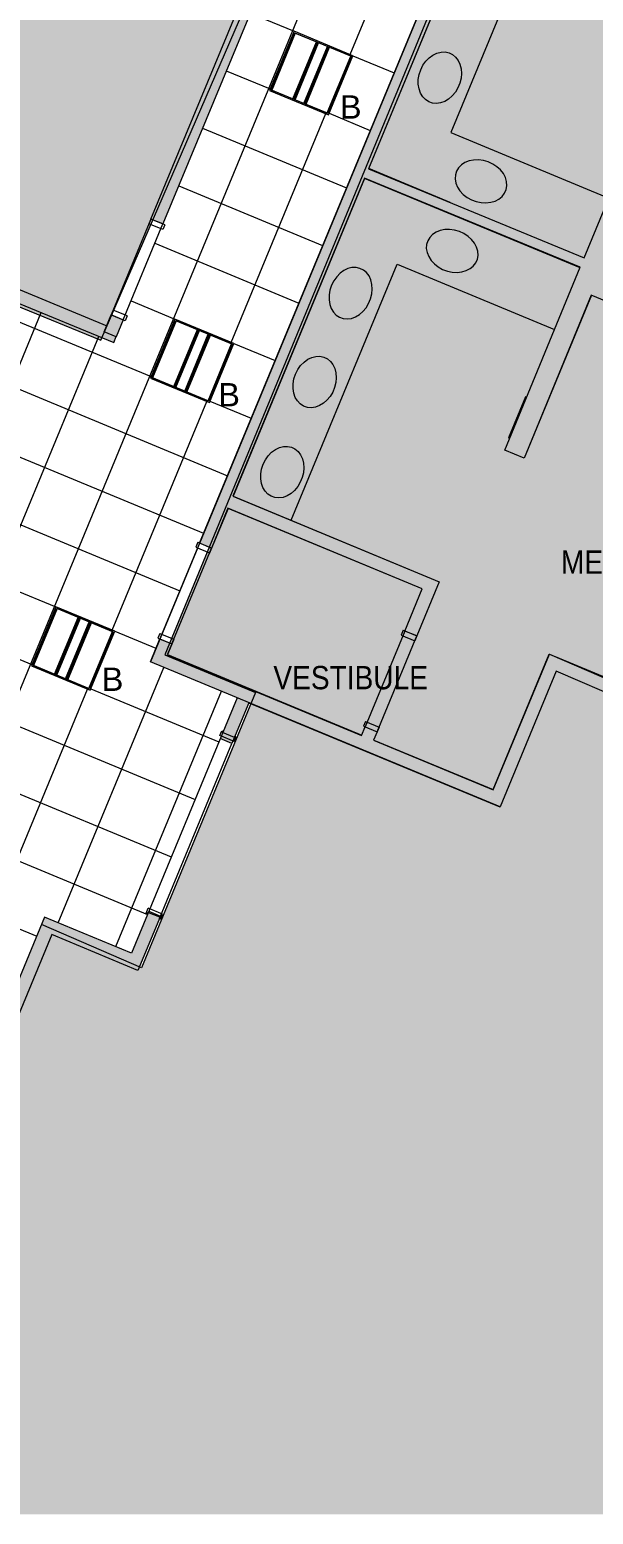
# Model space of a CAD drawing. Header units: inches. Extents: x 488 to 2071, y 800 to 2512.
# Drawn here: x 912 to 1129, y 800 to 1372 of the extents above; entities that cross this region are included whole.
import ezdxf

# ---------------------------------------------------------------- set-up
doc = ezdxf.new("R2010")
doc.units = ezdxf.units.IN
doc.header["$MEASUREMENT"] = 0
for name, color, linetype, lineweight in [('A-CLNG', 13, 'Continuous', 13), ('A-CLNG-PATT', 13, 'Continuous', 13), ('A-DETL-GENF', 92, 'Continuous', 9), ('A-DETL-THIN', 151, 'Continuous', 9), ('A-DOOR', 31, 'Continuous', 13), ('A-DOOR-FRAM', 31, 'Continuous', 20), ('A-Flor-Shel-Text', 8, 'Continuous', 9), ('A-Flor-Shel-Tptn', 8, 'Continuous', 9), ('A-WALL', 113, 'Continuous', 9), ('A-WALL-PATT', 111, 'Continuous', 13), ('A-Wall-Shel', 8, 'Continuous', 9), ('A-Wall-Shel-Fill', 8, 'Continuous', 9), ('AI-Wall-Corr', 8, 'Continuous', 9), ('AI-Wall-Demz-E', 8, 'Continuous', 9), ('AI-Wall-Fill-E-2', 8, 'Continuous', 9), ('E-LITE-EQPM', 33, 'Continuous', 9), ('E-LITE-EQPM-IDEN', 33, 'Continuous', 9), ('I-WALL', 2, 'Continuous', 9), ('P-Fixt-Shel', 8, 'Continuous', 9)]:
    doc.layers.add(name, color=color, linetype=linetype, lineweight=lineweight)
doc.styles.add('Arial', font='arial.ttf', dxfattribs={"height": 9})
doc.styles.add('Stylus BT', font='stylu.ttf', dxfattribs={"width": 0.9, "height": 9})

# ---------------------------------------------------------------- blocks, each defined once
blk = doc.blocks.new('Revit Link EDITED_dwg_SINK1-5488117-Level 1 REFLECTED CEILING PLAN')
at = {"layer": 'A-Flor-Shel-Tptn', "color": 7, "flags": 128}
blk.add_lwpolyline([(0, 20.04), (-1.93, 19.9), (-3.8, 19.47), (-5.53, 18.77), (-7.05, 17.84), (-8.33, 16.69), (-9.3, 15.38), (-9.93, 13.94), (-10.21, 12.44), (-10.12, 10.93), (-9.66, 9.45), (-8.85, 8.07), (-7.72, 6.84), (-6.32, 5.79), (-4.68, 4.97), (-2.88, 4.41), (-0.97, 4.12), (0.97, 4.12), (2.88, 4.41), (4.69, 4.97), (6.32, 5.79), (7.73, 6.84), (8.86, 8.07), (9.67, 9.45), (10.12, 10.93), (10.22, 12.44), (9.94, 13.94), (9.3, 15.38), (8.33, 16.69), (7.06, 17.84), (5.53, 18.77), (3.8, 19.47), (1.94, 19.9)], close=True, dxfattribs=at)
blk = doc.blocks.new('Revit Link EDITED_dwg_SINK1-5488118-Level 1 REFLECTED CEILING PLAN')
at = {"layer": 'A-Flor-Shel-Tptn', "color": 7, "flags": 128}
blk.add_lwpolyline([(0, 20.04), (-1.93, 19.9), (-3.8, 19.47), (-5.53, 18.77), (-7.05, 17.84), (-8.33, 16.69), (-9.3, 15.38), (-9.93, 13.94), (-10.21, 12.44), (-10.12, 10.93), (-9.66, 9.45), (-8.85, 8.07), (-7.72, 6.84), (-6.32, 5.79), (-4.68, 4.97), (-2.88, 4.41), (-0.97, 4.12), (0.97, 4.12), (2.88, 4.41), (4.69, 4.97), (6.32, 5.79), (7.73, 6.84), (8.86, 8.07), (9.67, 9.45), (10.12, 10.93), (10.22, 12.44), (9.94, 13.94), (9.3, 15.38), (8.33, 16.69), (7.06, 17.84), (5.53, 18.77), (3.8, 19.47), (1.94, 19.9)], close=True, dxfattribs=at)
blk = doc.blocks.new('Revit Link EDITED_dwg-5488103-Level 1 REFLECTED CEILING PLAN')
at = {"layer": 'A-Wall-Shel-Fill'}
h = blk.add_hatch(color=7, dxfattribs=at)
h.paths.add_polyline_path([(1093.09, 1072.46), (1093.09, 1072.55), (991.71, 1114.5), (991.72, 1114.45), (1092.96, 1072.51)], flags=0)
h.paths.add_polyline_path([(1090.47, 1079.05), (1112.12, 1131.32), (1112.07, 1131.34), (1090.45, 1079.14), (1044.4, 1098.22), (1044.4, 1098.13), (1090.45, 1079.06)], flags=0)
h.paths.add_polyline_path([(1229.59, 1080.58), (1230.33, 1082.36), (1114.81, 1130.2), (1225.47, 1082.36)], flags=0)
h.paths.add_polyline_path([(1039.75, 1100.05), (1039.75, 1100.14), (964.91, 1131.14), (967.2, 1136.69), (967.14, 1136.71), (964.82, 1131.09), (1039.57, 1100.13)], flags=0)
h.paths.add_polyline_path([(984.91, 1117.36), (958.29, 1128.39), (958.3, 1128.38), (984.79, 1117.41)], flags=0)
h.paths.add_polyline_path([(1060.48, 1137.02), (1069.67, 1159.24), (990.18, 1192.17), (1040.89, 1314.58), (1123.94, 1280.18), (1124.02, 1280.36), (1040.85, 1314.66), (990.12, 1192.17), (1069.67, 1159.22), (1060.48, 1137.02)], flags=0)
h.paths.add_polyline_path([(1063.13, 1156.49), (1063.13, 1156.51), (988.19, 1187.52), (980.92, 1169.97), (980.98, 1169.95), (988.25, 1187.5), (1063.1, 1156.5)], flags=0)
h.paths.add_polyline_path([(1102.36, 1206.86), (1102.36, 1206.86), (1102.35, 1206.86)], flags=0)
h.paths.add_polyline_path([(1102.37, 1206.87), (1128.37, 1269.63), (1128.27, 1269.67), (1102.89, 1208.14)], flags=0)
h.paths.add_polyline_path([(1129.99, 1273.29), (1134.66, 1284.58), (1134.45, 1284.66), (1129.79, 1273.37)], flags=0)
h.paths.add_polyline_path([(1136.1, 1288.31), (1162.11, 1351.08), (1161.87, 1351.18), (1135.97, 1288.36)], flags=0)
h.paths.add_polyline_path([(1073.93, 1305.34), (1042.46, 1318.38), (1093.17, 1440.79), (1173.81, 1407.43), (1173.78, 1407.43), (1093.12, 1440.84), (1042.38, 1318.35), (1069.35, 1307.23)], flags=0)
h.paths.add_polyline_path([(1171.08, 1413.96), (1171.06, 1414), (1095.1, 1445.46), (1101.98, 1462.1), (1101.93, 1462.11), (1095.03, 1445.46), (1171.06, 1413.97)], flags=0)
blk.add_hatch(color=7, dxfattribs=at).paths.add_polyline_path([(989.53, 1096.46), (996.21, 1112.59), (991.69, 1114.46), (985.2, 1098.79), (989.72, 1096.92), (989.53, 1096.46)], flags=0)
at = {"layer": 'AI-Wall-Fill-E-2'}
h = blk.add_hatch(color=7, dxfattribs=at)
h.paths.add_polyline_path([(888.45, 1226.24), (905.49, 1267.35), (944.17, 1251.37), (945.12, 1253.65), (940.53, 1255.55), (941.49, 1257.86), (902.78, 1273.89), (883.83, 1228.16), (886.41, 1227.09)], flags=0)
h.paths.add_polyline_path([(1002.7, 1392.65), (1002.69, 1392.7), (1002.69, 1392.65)], flags=0)
h.paths.add_polyline_path([(805.56, 1487.46), (838.83, 1565.84), (838.77, 1565.99), (835.13, 1557.37)], flags=0)
h.paths.add_polyline_path([(834.85, 1588.51), (835.02, 1588.58), (785.99, 1706.88), (785.85, 1706.82), (834.83, 1588.58)], flags=0)
h.paths.add_polyline_path([(784.42, 1710.28), (784.58, 1710.35), (736.87, 1825.51), (736.71, 1825.45), (784.36, 1710.42)], flags=0)
h.paths.add_polyline_path([(735.28, 1828.91), (735.44, 1828.98), (679.69, 1963.56), (679.55, 1963.46), (713.29, 1881.99)], flags=0)
h.paths.add_polyline_path([(630.52, 1928.39), (675.5, 1960.17), (675.36, 1960.5), (635, 1932.01), (632.5, 1933.05), (630.73, 1928.77), (500.42, 1982.75), (500.25, 1982.34), (629.94, 1928.62)], flags=0)
h.paths.add_polyline_path([(662.79, 1957.29), (678.88, 1964.24), (679.3, 1963.65), (679.57, 1963.84), (677.88, 1967.94), (666.53, 1959.93)], flags=0)
h = blk.add_hatch(color=7, dxfattribs=at)
h.paths.add_polyline_path([(831.49, 809.04), (920.23, 1023.28), (953.51, 1009.5), (962.16, 1030.4), (956.87, 1030.4), (950.97, 1016.14), (917.47, 1030), (828.66, 815.62), (824.97, 817.15), (823.06, 812.53), (828.67, 810.2)], flags=0)
h.paths.add_polyline_path([(789.8, 826.31), (791.71, 830.92), (773.23, 838.58), (771.32, 833.96), (784.76, 828.39)], flags=0)
h.paths.add_polyline_path([(956.87, 1030.4), (962.16, 1030.4), (957.65, 1032.27), (957.54, 1032.02)], flags=0)
at = {"layer": 'A-Wall-Shel', "color": 7}
blk.add_line((1114.4, 1130.38), (1230.33, 1082.36), dxfattribs=at)
at = {"layer": 'A-Wall-Shel', "color": 7, "flags": 128}
for points in [[(1073.93, 1305.34), (1042.46, 1318.38), (1093.17, 1440.79), (1173.8, 1407.39), (1182.62, 1428.69)], [(1123.94, 1280.18), (1040.89, 1314.58), (990.18, 1192.17), (1069.68, 1159.24)], [(1128.37, 1269.63), (1102.36, 1206.86), (1098.67, 1208.39)], [(1063.13, 1156.49), (988.25, 1187.5), (980.98, 1169.95), (980.92, 1169.97)], [(967.14, 1136.71), (967.2, 1136.69), (964.91, 1131.14), (1039.78, 1100.13)], [(1044.4, 1098.22), (1090.45, 1079.14), (1112.07, 1131.34), (1112.12, 1131.32)], [(996.21, 1112.59), (1093.09, 1072.46), (1093.12, 1072.54)]]:
    blk.add_lwpolyline(points, dxfattribs=at)
at = {"layer": 'AI-Wall-Corr', "color": 7}
blk.add_line((996.21, 1112.59), (989.72, 1096.92), dxfattribs=at)
at = {"layer": 'AI-Wall-Corr', "color": 7, "flags": 128}
blk.add_lwpolyline([(962.16, 1030.4), (953.51, 1009.5), (920.23, 1023.28), (831.49, 809.04), (823.06, 812.53)], dxfattribs=at)
at = {"layer": 'AI-Wall-Demz-E', "color": 7, "flags": 128}
blk.add_lwpolyline([(884.36, 1227.94), (883.83, 1228.16), (902.78, 1273.89), (941.48, 1257.86), (943.65, 1263.09)], dxfattribs=at)
at = {"layer": 'P-Fixt-Shel', "color": 7}
blk.add_line((1103.36, 1230.26), (1102.93, 1230.43), dxfattribs=at)
at = {"layer": 'P-Fixt-Shel', "color": 7, "flags": 128}
for points in [[(1115.25, 1431.64), (1074.08, 1332.25), (1135.01, 1307.01)], [(1012.52, 1182.92), (1053.38, 1281.57), (1114.14, 1256.4)], [(1102.93, 1230.43), (1096.43, 1214.73), (1096.88, 1214.54)]]:
    blk.add_lwpolyline(points, dxfattribs=at)
at = {"extrusion": (0, 0, -1), "zscale": -1, "rotation": 292.3950000000253}
for p in [(-1081.05, 1348.85), (-1032.77, 1231.61), (-1020.28, 1196.86)]:
    blk.add_blockref('Revit Link EDITED_dwg_SINK1-5488117-Level 1 REFLECTED CEILING PLAN', p, dxfattribs=at)
for p, rotation in [((1081.56, 1302.19), 339.6286773096162), ((1070.45, 1275.37), 339.6286773096162), ((1046.63, 1265.75), 67.3949650739267)]:
    blk.add_blockref('Revit Link EDITED_dwg_SINK1-5488118-Level 1 REFLECTED CEILING PLAN', p, dxfattribs=dict(rotation=rotation))
at = {"layer": 'A-Flor-Shel-Text', "char_height": 9, "attachment_point": 2, "line_spacing_factor": 1.091849, "style": 'Stylus BT'}
for s, insert, width in [('MEN', (1128.61, 1171.28), 28.7252), ('VESTIBULE', (1035.51, 1126.79), 69.9558)]:
    blk.add_mtext(s, dxfattribs=dict(at, insert=insert, width=width))
blk = doc.blocks.new('Single Flush - OTJ_SOLIDFLUSH_ALUM-5309654-Level 1 REFLECTED CEILING PLAN')
at = {"layer": 'A-DOOR-FRAM', "color": 55}
for p, q in [((-20, -3.25), (-20, 2.5)), ((-20, 2.5), (-18, 2.5)), ((-18, -3.25), (-18, 2.5)), ((18.000004, -3.25), (18.000004, 2.5)), ((18.000004, 2.5), (20.000004, 2.5)), ((20.000004, -3.25), (20.000004, 2.5)), ((-20, -3.25), (-18, -3.25)), ((18.000004, -3.25), (20.000004, -3.25))]:
    blk.add_line(p, q, dxfattribs=at)
blk = doc.blocks.new('Single Flush - OTJ_SOLIDFLUSH_ALUM-5309679-Level 1 REFLECTED CEILING PLAN')
at = {"layer": 'A-DOOR-FRAM', "color": 55}
for p, q in [((-20, 3.25), (-20, -2.5)), ((-20, 3.25), (-18, 3.25)), ((-18, 3.25), (-18, -2.5)), ((18.000004, 3.25), (18.000004, -2.5)), ((18.000004, 3.25), (20.000004, 3.25)), ((20.000004, 3.25), (20.000004, -2.5)), ((-20, -2.5), (-18, -2.5)), ((18.000004, -2.5), (20.000004, -2.5))]:
    blk.add_line(p, q, dxfattribs=at)
blk = doc.blocks.new('Double Flush - Int-F-WDMF-72_ x 84_-5461230-Level 1 REFLECTED CEILING PLAN')
at = {"layer": 'A-DOOR-FRAM', "color": 55}
for p, q in [((-38, 3), (-36, 3)), ((-38, 3), (-38, 2.5)), ((-38, 2.5), (-37.5, 2.5)), ((-37.5, -2.5), (-37.5, 2.5)), ((-36, -3), (-36, 3)), ((36.000004, -3), (36.000004, 3)), ((36.000004, 3), (38.000004, 3)), ((37.500004, 2.5), (38.000004, 2.5)), ((37.500004, -2.5), (37.500004, 2.5)), ((38.000004, 3), (38.000004, 2.5)), ((-38, -2.5), (-37.5, -2.5)), ((-38, -3), (-38, -2.5)), ((-38, -3), (-36, -3)), ((36.000004, -3), (38.000004, -3)), ((37.500004, -2.5), (38.000004, -2.5)), ((38.000004, -3), (38.000004, -2.5))]:
    blk.add_line(p, q, dxfattribs=at)
blk = doc.blocks.new('L-Recessed-Axis-Plano - 2 X 2-4550865-Level 1 REFLECTED CEILING PLAN')
at = {"layer": 'E-LITE-EQPM'}
for p, q in [((11.91, 11.87), (-11.91, 11.87)), ((-11.91, 11.87), (-11.91, -11.88)), ((-11.88, -11.56), (-11.88, 11.56)), ((-11.88, 11.56), (11.87, 11.56)), ((11.87, 11.56), (11.87, -11.56)), ((11.91, -11.88), (11.91, 11.87)), ((-11.88, 2.74), (11.87, 2.74)), ((11.87, 2.51), (-11.88, 2.51)), ((-11.88, 2.3), (11.87, 2.3)), ((-11.88, 2.2), (11.87, 2.2)), ((-11.88, 1.83), (11.87, 1.83)), ((-11.88, -1.83), (11.87, -1.83)), ((-11.88, -2.2), (11.87, -2.2)), ((-11.88, -2.3), (11.87, -2.3)), ((-11.88, -2.51), (11.87, -2.51)), ((-11.88, -2.74), (11.87, -2.74)), ((-11.91, -11.88), (11.91, -11.88)), ((11.87, -11.56), (-11.88, -11.56))]:
    blk.add_line(p, q, dxfattribs=at)

msp = doc.modelspace()

# ---------------------------------------------------------------- hatches: boundary and pattern name
at = {"layer": 'A-CLNG-PATT'}
h = msp.add_hatch(dxfattribs=at)
h.set_pattern_fill('FP_16', color=256, style=0, pattern_type=2)
h.set_pattern_definition([(67.499, (930.485, 1171.927), (22.173, -9.1848), []), (337.499, (930.485, 1171.927), (-9.1848, -22.173), [])])
h.paths.add_polyline_path([(828.67, 815.62), (917.47, 1030.01), (950.97, 1016.14), (991.72, 1114.54), (958.28, 1128.41), (1110.91, 1496.85), (1055.39, 1519.85), (1034.24, 1468.7), (1028.21, 1454.12), (1028.16, 1454.12), (944.16, 1251.34), (905.48, 1267.36), (872.29, 1187.21), (911.09, 1171.14), (773.32, 838.54), (828.66, 815.62)], flags=0)
h.paths.add_polyline_path([(843.01, 895.11), (820.32, 904.51), (829.74, 927.26), (852.43, 917.86), (843.16, 895.49)], flags=0)
h.paths.add_polyline_path([(889.32, 1006.9), (866.62, 1016.3), (876.05, 1039.05), (898.74, 1029.65), (889.54, 1007.43)], flags=0)
h.paths.add_polyline_path([(935.1, 1117.41), (912.4, 1126.81), (921.83, 1149.56), (944.52, 1140.16), (935.32, 1117.94)], flags=0)
h.paths.add_polyline_path([(981.02, 1228.28), (958.33, 1237.68), (967.75, 1260.43), (990.44, 1251.03), (981.24, 1228.81)], flags=0)
h.paths.add_polyline_path([(1026.94, 1339.14), (1004.25, 1348.54), (1013.68, 1371.29), (1036.37, 1361.89), (1027.16, 1339.67)], flags=0)
h.paths.add_polyline_path([(1072.43, 1450.75), (1049.74, 1460.15), (1059.16, 1482.9), (1081.85, 1473.5), (1072.65, 1451.28)], flags=0)
at = {"layer": 'A-DETL-GENF'}
h = msp.add_hatch(color=9, dxfattribs=at)
h.paths.add_polyline_path([(488.05, 799.94), (1415.16, 799.94), (1461.44, 911.67), (1454.19, 914.67), (1460.19, 929.16), (1467.44, 926.16), (1483.65, 965.29), (1375.23, 1012.17), (1376.16, 1014.32), (1339.44, 1030.19), (1338.51, 1028.04), (1114.81, 1124.75), (1093.18, 1072.51), (1093.12, 1072.51), (1093.09, 1072.46), (997, 1112.26), (954.85, 1010.5), (954.06, 1010.84), (953.51, 1009.5), (920.23, 1023.28), (831.49, 809.04), (756.81, 839.97), (759.15, 845.61), (547.33, 933.35), (585.4, 1025.28), (752.68, 955.99), (848.55, 1187.43), (864.26, 1180.91), (870.07, 1194.89), (874.34, 1193.12), (905.88, 1265.96), (939.16, 1252.24), (939.59, 1253.23), (905.48, 1267.36), (888.45, 1226.24), (883.83, 1228.16), (902.78, 1273.89), (941.49, 1257.87), (943.21, 1262.01), (943.36, 1261.95), (959.26, 1298.66), (958.51, 1298.97), (996.19, 1389.93), (798.83, 1471.68), (838.32, 1567.02), (675.55, 1959.92), (630.52, 1928.39), (509.26, 1978.61), (488.05, 1927.42), (488.05, 815.54)], flags=0)
h.paths.add_polyline_path([(776.32, 846.05), (776.32, 846.05), (774.9, 846.64)], flags=0)
h.paths.add_polyline_path([(771.7, 847.96), (773.87, 853.2), (778.49, 851.28), (792.27, 884.54), (787.64, 886.46), (791.76, 896.39), (782.02, 900.42), (885.31, 1149.79), (845.1, 1166.44), (737.24, 906.04), (608.76, 959.26), (610.61, 963.74), (734.62, 912.38), (750.86, 951.6), (588.29, 1018.94), (553.94, 936.02), (761.06, 850.23), (761.82, 852.06), (771.32, 848.12)], flags=0)
h.paths.add_polyline_path([(793.67, 901.01), (895.06, 1145.78), (889.96, 1147.88), (788.57, 903.12), (792.27, 901.59)], flags=0)
h.paths.add_polyline_path([(1208.68, 1017.04), (1194.19, 1023.04), (1200.19, 1037.54), (1214.69, 1031.54), (1213.24, 1028.04)], flags=0)
h.paths.add_polyline_path([(1090.45, 1079.14), (1112.07, 1131.34), (1230.33, 1082.36), (1281.61, 1206.16), (1128.37, 1269.63), (1102.35, 1206.86), (1094.97, 1209.92), (1123.94, 1280.18), (1040.89, 1314.58), (990.18, 1192.17), (1069.67, 1159.21), (1061.02, 1138.33), (1056.4, 1140.24), (1063.1, 1156.5), (988.25, 1187.5), (980.98, 1169.95), (980.92, 1169.97), (981.85, 1172.21), (981.02, 1172.53), (965.78, 1135.57), (966.54, 1135.25), (967.14, 1136.71), (967.2, 1136.69), (964.91, 1131.14), (1039.78, 1100.13), (1041.09, 1103.29), (1045.71, 1101.38), (1044.4, 1098.22), (1088.56, 1079.93)], flags=0)
h.paths.add_polyline_path([(887.16, 1154.26), (891.3, 1164.3), (851.25, 1180.89), (847.09, 1170.85), (885.31, 1155.02)], flags=0)
h.paths.add_polyline_path([(904.36, 1164.29), (905.85, 1167.9), (870.61, 1183.16), (868.88, 1179), (904.34, 1164.3)], flags=0)
h.paths.add_polyline_path([(1283.14, 1209.85), (1287.81, 1221.14), (1134.66, 1284.58), (1129.99, 1273.29), (1281.61, 1210.49)], flags=0)
h.paths.add_polyline_path([(1289.34, 1224.83), (1290.07, 1226.59), (1331.78, 1327.29), (1322.58, 1336.49), (1309.08, 1349.24), (1221.09, 1385.7), (1246.73, 1447.6), (1198.68, 1467.46), (1196.96, 1463.37), (1192.34, 1465.28), (1194.02, 1469.43), (1118.06, 1500.89), (1115.77, 1495.35), (1115.71, 1495.37), (1116.29, 1496.78), (1114.94, 1497.31), (1099.7, 1460.36), (1100.98, 1459.83), (1101.93, 1462.11), (1101.99, 1462.09), (1095.1, 1445.46), (1171.08, 1414.03), (1177.03, 1428.33), (1181.65, 1426.42), (1173.77, 1407.4), (1093.17, 1440.79), (1042.46, 1318.38), (1081.48, 1302.23), (1125.55, 1284.06), (1154.48, 1354.23), (1162.11, 1351.08), (1136.1, 1288.31), (1287.81, 1225.47)], flags=0)
h.paths.add_polyline_path([(589.16, 1272.98), (574.66, 1278.98), (580.66, 1293.48), (595.16, 1287.48)], flags=0)
h.paths.add_polyline_path([(1338.28, 1342.98), (1375.21, 1432.15), (1292.74, 1466.31), (1291.68, 1465.88), (1289.76, 1470.49), (1287.77, 1469.67), (1287.64, 1469.99), (1294.3, 1472.75), (1263.3, 1547.54), (1207.64, 1524.53), (1195.14, 1554.68), (1170.66, 1544.54), (1170.3, 1545.41), (1133.35, 1530.1), (1133.71, 1529.24), (1128.98, 1527.25), (1120, 1505.56), (1246.75, 1453.06), (1254.38, 1456.21), (1254.51, 1455.89), (1252.81, 1455.19), (1254.72, 1450.57), (1253.1, 1449.9), (1234.13, 1404.09), (1257.45, 1394.41), (1250.97, 1378.72), (1331.47, 1345.38), (1333.68, 1347.58), (1338.13, 1343.13)], flags=0)
h.paths.add_polyline_path([(1246.34, 1380.64), (1250.93, 1391.72), (1232.21, 1399.47), (1227.64, 1388.39), (1238.78, 1383.77)], flags=0)
h.paths.add_polyline_path([(717.73, 1583.41), (703.24, 1589.41), (709.24, 1603.9), (723.74, 1597.9)], flags=0)
at = {"layer": 'A-WALL-PATT', "lineweight": 9}
h = msp.add_hatch(color=7, dxfattribs=at)
h.paths.add_polyline_path([(962.9, 1126.47), (966.54, 1135.25), (961.92, 1137.17), (958.3, 1128.38), (959.5, 1127.88)], flags=0)
h.paths.add_polyline_path([(981.85, 1172.21), (1100.98, 1459.83), (1096.37, 1461.74), (977.24, 1174.11), (981.02, 1172.55)], flags=0)
h.paths.add_polyline_path([(1116.29, 1496.78), (1131.62, 1533.78), (1125.07, 1531.04), (1111.67, 1498.7), (1115.02, 1497.31)], flags=0)
h = msp.add_hatch(color=7, dxfattribs=at)
h.paths.add_polyline_path([(945.15, 1253.63), (947.8, 1260.11), (943.21, 1262.01), (940.53, 1255.55), (945.12, 1253.65)], flags=0)
h.paths.add_polyline_path([(963.13, 1297.06), (1000.78, 1388.03), (996.19, 1389.93), (958.52, 1298.97), (963.1, 1297.07)], flags=0)
for points in [[(1102.37, 1206.86), (1112.01, 1230.24), (1161.88, 1351.18), (1154.48, 1354.23), (1094.97, 1209.91), (1102.37, 1206.86)], [(1124.02, 1280.36), (1125.55, 1284.06), (1042.38, 1318.35), (1040.89, 1314.64), (1123.95, 1280.39)], [(1281.61, 1206.16), (1283.14, 1209.85), (1129.79, 1273.37), (1128.27, 1269.67), (1281.6, 1206.16)], [(1063.14, 1156.51), (1065.05, 1161.13), (990.12, 1192.17), (988.2, 1187.55), (1063.13, 1156.51)], [(1088.56, 1074.43), (1090.45, 1079.06), (964.82, 1131.09), (962.9, 1126.47), (1081.48, 1077.36)], [(1093.18, 1072.51), (1114.78, 1124.77), (1110.22, 1126.74), (1088.56, 1074.43), (1093.12, 1072.54)]]:
    msp.add_hatch(color=7, dxfattribs=at).paths.add_polyline_path(points, flags=0)
h = msp.add_hatch(color=7, dxfattribs=at)
h.paths.add_polyline_path([(1044.37, 1098.14), (1045.71, 1101.38), (1041.09, 1103.29), (1039.78, 1100.04), (1044.19, 1098.22)], flags=0)
h.paths.add_polyline_path([(1061.02, 1138.33), (1069.65, 1159.23), (1065.05, 1161.13), (1056.4, 1140.24), (1060.67, 1138.47)], flags=0)
h = msp.add_hatch(color=7, dxfattribs=at)
h.paths.add_polyline_path([(1495.22, 960.29), (1497.2, 964.88), (1377.21, 1016.76), (1375.25, 1012.15), (1494.82, 960.46)], flags=0)
h.paths.add_polyline_path([(1338.51, 1028.04), (1340.47, 1032.64), (1112.12, 1131.32), (1110.22, 1126.74), (1305.88, 1042.15)], flags=0)

# ---------------------------------------------------------------- linework, layer by layer
at = {"layer": 'A-CLNG'}
for p, q in [((1110.91, 1496.85), (958.28, 1128.39)), ((1013.68, 1371.29), (1004.25, 1348.54)), ((1036.37, 1361.89), (1013.68, 1371.29)), ((1026.94, 1339.14), (1036.37, 1361.89)), ((1004.25, 1348.54), (1026.94, 1339.14)), ((947.8, 1260.11), (963.1, 1297.07)), ((905.48, 1267.36), (944.16, 1251.34)), ((967.75, 1260.43), (958.33, 1237.68)), ((990.44, 1251.03), (967.75, 1260.43)), ((944.16, 1251.34), (945.12, 1253.65)), ((981.02, 1228.28), (990.44, 1251.03)), ((958.33, 1237.68), (981.02, 1228.28)), ((921.83, 1149.56), (912.4, 1126.81)), ((944.52, 1140.16), (921.83, 1149.56)), ((935.1, 1117.41), (944.52, 1140.16)), ((912.4, 1126.81), (935.1, 1117.41)), ((991.72, 1114.54), (950.97, 1016.14)), ((917.47, 1030.01), (828.67, 815.62)), ((950.97, 1016.14), (917.47, 1030.01))]:
    msp.add_line(p, q, dxfattribs=at)
at = {"layer": 'A-DETL-THIN'}
for p, q in [((1127.45, 1527.66), (963.92, 1131.05)), ((939.16, 1252.24), (998.52, 1389.34)), ((905.88, 1265.96), (939.16, 1252.24)), ((963.92, 1131.05), (998.8, 1116.61)), ((998.8, 1116.61), (954.85, 1010.5)), ((954.85, 1010.5), (916.3, 1027.18))]:
    msp.add_line(p, q, dxfattribs=at)
at = {"layer": 'A-WALL', "color": 55, "lineweight": 20}
for p, q in [((1125.55, 1284.06), (1154.48, 1354.23)), ((1094.97, 1209.91), (1124.02, 1280.36)), ((1128.27, 1269.67), (1102.37, 1206.86)), ((1102.37, 1206.86), (1094.97, 1209.91))]:
    msp.add_line(p, q, dxfattribs=at)
at = {"layer": 'I-WALL', "color": 55, "lineweight": 20}
for p, q in [((977.23, 1174.12), (1096.37, 1461.74)), ((1093.12, 1440.84), (1042.38, 1318.35)), ((958.51, 1298.97), (996.19, 1389.93)), ((1000.81, 1388.02), (963.13, 1297.06)), ((1042.38, 1318.35), (1125.55, 1284.06)), ((1040.85, 1314.66), (990.12, 1192.17)), ((1124.02, 1280.36), (1040.85, 1314.66)), ((963.13, 1297.06), (958.51, 1298.97)), ((1281.61, 1206.16), (1128.27, 1269.67)), ((940.53, 1255.55), (943.21, 1262.01)), ((943.21, 1262.01), (947.83, 1260.1)), ((947.83, 1260.1), (945.15, 1253.63)), ((945.15, 1253.63), (940.53, 1255.55)), ((990.12, 1192.17), (1069.67, 1159.22)), ((988.2, 1187.55), (981.85, 1172.21)), ((1063.14, 1156.51), (988.2, 1187.55)), ((981.85, 1172.21), (977.23, 1174.12)), ((1056.4, 1140.24), (1063.14, 1156.51)), ((1069.67, 1159.22), (1061.02, 1138.33)), ((1061.02, 1138.33), (1056.4, 1140.24)), ((958.28, 1128.39), (961.92, 1137.17)), ((961.92, 1137.17), (966.54, 1135.25)), ((966.54, 1135.25), (964.82, 1131.09)), ((1093.18, 1072.51), (958.28, 1128.39)), ((964.82, 1131.09), (1039.75, 1100.05)), ((1090.47, 1079.05), (1112.14, 1131.36)), ((1112.14, 1131.36), (1229.59, 1080.58)), ((1114.81, 1124.75), (1093.18, 1072.51)), ((1338.51, 1028.04), (1114.81, 1124.75)), ((1039.75, 1100.05), (1041.09, 1103.29)), ((1041.09, 1103.29), (1045.71, 1101.38)), ((1045.71, 1101.38), (1044.37, 1098.14)), ((1044.37, 1098.14), (1090.47, 1079.05))]:
    msp.add_line(p, q, dxfattribs=at)
at = {"layer": 'I-WALL'}
for p, q in [((958.51, 1298.97), (943.21, 1262.01)), ((977.23, 1174.12), (961.92, 1137.17)), ((966.54, 1135.25), (981.85, 1172.21)), ((1056.4, 1140.24), (1041.09, 1103.29)), ((1045.71, 1101.38), (1061.02, 1138.33)), ((989.72, 1096.92), (985.2, 1098.79)), ((962.16, 1030.4), (989.72, 1096.92)), ((957.65, 1032.27), (962.16, 1030.4))]:
    msp.add_line(p, q, dxfattribs=at)

# ---------------------------------------------------------------- block references
at = {"layer": 'A-DOOR'}
for name, p, rotation in [('Single Flush - OTJ_SOLIDFLUSH_ALUM-5309679-Level 1 REFLECTED CEILING PLAN', (953.17, 1279.53), 247.5004790076931), ('Single Flush - OTJ_SOLIDFLUSH_ALUM-5309654-Level 1 REFLECTED CEILING PLAN', (971.88, 1154.69), 247.4998806576744), ('Single Flush - OTJ_SOLIDFLUSH_ALUM-5309654-Level 1 REFLECTED CEILING PLAN', (1051.06, 1120.81), 247.5004790076929), ('Double Flush - Int-F-WDMF-72_ x 84_-5461230-Level 1 REFLECTED CEILING PLAN', (974.01, 1065.54), 67.50047900769296)]:
    msp.add_blockref(name, p, dxfattribs=dict(at, rotation=rotation))
at = {"layer": 'A-Flor-Shel-Tptn', "color": 7}
msp.add_blockref('Revit Link EDITED_dwg-5488103-Level 1 REFLECTED CEILING PLAN', (0, 0), dxfattribs=at)
at = {"layer": 'E-LITE-EQPM', "extrusion": (0, 0, -1), "rotation": 112.5013638989798}
for p in [(-1020.31, 1355.22), (-974.39, 1244.35), (-928.46, 1133.49)]:
    msp.add_blockref('L-Recessed-Axis-Plano - 2 X 2-4550865-Level 1 REFLECTED CEILING PLAN', p, dxfattribs=at)

# ---------------------------------------------------------------- texts
at = {"layer": 'E-LITE-EQPM-IDEN', "char_height": 9, "width": 10.302, "attachment_point": 1, "style": 'Arial'}
for insert in [(1031.35, 1346.65), (984.43, 1235.78), (939.5, 1126.16)]:
    msp.add_mtext('B', dxfattribs=dict(at, insert=insert))

doc.saveas('drawing.dxf')
